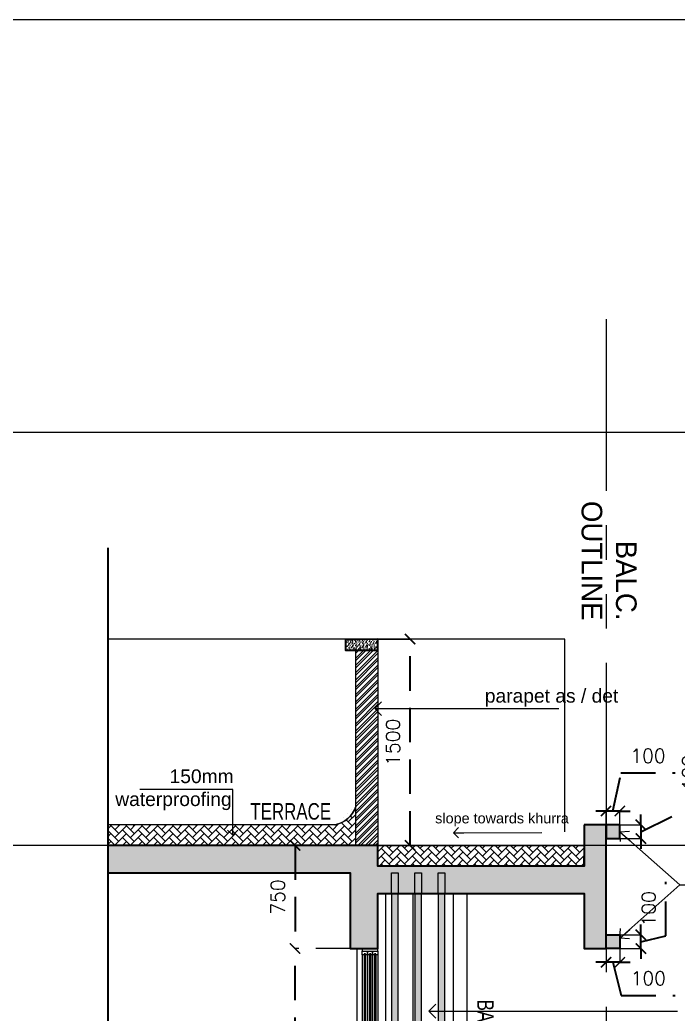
# Model space of a CAD drawing. Header units: millimetres. Extents: x 1066295 to 1300022, y -5734212 to -5454663.
# Drawn here: x 1157993 to 1162780, y -5592420 to -5585191 of the extents above; entities that cross this region are included whole.
import ezdxf

# ---------------------------------------------------------------- set-up
doc = ezdxf.new("R2010")
doc.units = ezdxf.units.MM
doc.header["$LTSCALE"] = 1000
doc.header["$MEASUREMENT"] = 0
for name, pattern in [('AUDIT_D_120904163729-0', [0]), ('T9_PROFILE SECTIONS$0$AUDIT_D_120904163729-0', [0]), ('T9_PROFILE SECTIONS$0$HIDDEN', [0.375, 0.25, -0.125]), ('T9_PROFILE SECTIONS$0$HIDDEN2', [0.1875, 0.125, -0.0625]), ('T9_PROFILE SECTIONS$0$PHANTOM2', [1.25, 0.625, -0.125, 0.125, -0.125, 0.125, -0.125]), ('T9_PROFILE SECTIONS$0$T10(T7 IS SIMILAR BUT MIRROR) - DIMENSION & TEXTING$0$HIDDEN', [0.375, 0.25, -0.125]), ('T9_PROFILE SECTIONS$0$T8_PROFILE SECTIONS$0$HIDDEN', [0.375, 0.25, -0.125])]:
    doc.linetypes.add(name, pattern=pattern)
doc.layers.get('0').update_dxf_attribs({"linetype": 'AUDIT_D_120904163729-0'})
for name, color, linetype in [('T9_PROFILE SECTIONS$0$a-alu frame', 4, 'Continuous'), ('T9_PROFILE SECTIONS$0$A-BUILDING LINE TURNS HERE', 252, 'T9_PROFILE SECTIONS$0$PHANTOM2'), ('T9_PROFILE SECTIONS$0$a-ele', 8, 'Continuous'), ('T9_PROFILE SECTIONS$0$A-SUNK SLAB', 251, 'T9_PROFILE SECTIONS$0$AUDIT_D_120904163729-0'), ('T9_PROFILE SECTIONS$0$a-wall', 6, 'Continuous'), ('T9_PROFILE SECTIONS$0$a-window', 5, 'Continuous'), ('T9_PROFILE SECTIONS$0$Elev 01', 8, 'Continuous'), ('T9_PROFILE SECTIONS$0$ELEV 5', 8, 'Continuous'), ('T9_PROFILE SECTIONS$0$HATCH 150', 8, 'Continuous'), ('T9_PROFILE SECTIONS$0$Leader', 2, 'T9_PROFILE SECTIONS$0$AUDIT_D_120904163729-0'), ('T9_PROFILE SECTIONS$0$LEVEL', 7, 'Continuous'), ('T9_PROFILE SECTIONS$0$T10(T7 IS SIMILAR BUT MIRROR) - DIMENSION & TEXTING$0$A-DIMENSIONS', 2, 'T9_PROFILE SECTIONS$0$T10(T7 IS SIMILAR BUT MIRROR) - DIMENSION & TEXTING$0$HIDDEN')]:
    doc.layers.add(name, color=color, linetype=linetype)
for name, color, linetype, lineweight in [('T9_PROFILE SECTIONS$0$A-DIMENSION', 2, 'Continuous', 35), ('T9_PROFILE SECTIONS$0$A-SLAB', 3, 'Continuous', 35), ('T9_PROFILE SECTIONS$0$a-Text', 4, 'Continuous', 0), ('T9_PROFILE SECTIONS$0$NON-STRUCT -150', 230, 'Continuous', 30), ('T9_PROFILE SECTIONS$0$R0-18-10-2014-T1-1st Podium Floor Plan$0$Text', 7, 'Continuous', 0), ('T9_PROFILE SECTIONS$0$T8_PROFILE SECTIONS$0$A-DIMENSION', 2, 'Continuous', 35)]:
    doc.layers.add(name, color=color, linetype=linetype, lineweight=lineweight)
doc.styles.add('T9_PROFILE SECTIONS$0$ARIAL ARROW', font='arial.ttf')
doc.styles.add('T9_PROFILE SECTIONS$0$Romans 1', font='romans.shx', dxfattribs={"height": 100})
doc.styles.add('T9_PROFILE SECTIONS$0$RSP_TXT 500', font='swisscl.ttf', dxfattribs={"height": 250})
doc.styles.add('T9_PROFILE SECTIONS$0$STANDARD', font='GOTHIC.TTF')
doc.styles.add('T9_PROFILE SECTIONS$0$T8_PROFILE SECTIONS$0$Romans 1', font='romans.shx', dxfattribs={"height": 100})
doc.dimstyles.new('T9_PROFILE SECTIONS$0$ALPINE S', dxfattribs={"dimscale": 0, "dimtxt": 100, "dimasz": 75, "dimexe": 0, "dimexo": 0, "dimgap": 75, "dimtad": 1, "dimdec": 0, "dimzin": 0, "dimdsep": 46, "dimtxsty": 'T9_PROFILE SECTIONS$0$Romans 1', "dimblk": 'T9_PROFILE SECTIONS$0$_ArchTick', "dimcen": 0.09, "dimclrd": 256, "dimclre": 256, "dimclrt": 7, "dimadec": 0, "dimazin": 0, "dimtfac": 1, "dimtdec": 0, "dimtofl": 0, "dimtmove": 1, "dimatfit": 0, "dimldrblk": 'T9_PROFILE SECTIONS$0$_Open90', "dimfxl": 1, "dimtolj": 1, "dimtzin": 0, "dimarcsym": 0})
doc.dimstyles.new('T9_PROFILE SECTIONS$0$T8_PROFILE SECTIONS$0$ALPINE S', dxfattribs={"dimscale": 0, "dimtxt": 100, "dimasz": 75, "dimexe": 0, "dimexo": 0, "dimgap": 75, "dimtad": 1, "dimdec": 0, "dimzin": 0, "dimdsep": 46, "dimtxsty": 'T9_PROFILE SECTIONS$0$T8_PROFILE SECTIONS$0$Romans 1', "dimblk": 'T9_PROFILE SECTIONS$0$T8_PROFILE SECTIONS$0$_ArchTick', "dimcen": 0.09, "dimclrd": 256, "dimclre": 256, "dimclrt": 7, "dimadec": 0, "dimazin": 0, "dimtfac": 1, "dimtdec": 0, "dimtofl": 0, "dimtmove": 1, "dimatfit": 0, "dimldrblk": 'T9_PROFILE SECTIONS$0$T8_PROFILE SECTIONS$0$_Open90', "dimfxl": 1, "dimtolj": 1, "dimtzin": 0, "dimarcsym": 0})

# ---------------------------------------------------------------- blocks, each defined once
blk = doc.blocks.new('T9_PROFILE SECTIONS$0$A$C04612184')
at = {"layer": 'T9_PROFILE SECTIONS$0$LEVEL', "color": 8, "linetype": 'T9_PROFILE SECTIONS$0$HIDDEN2', "ltscale": 5}
for p, q in [((89.8181, 106.7178), (-67.827, 106.7178)), ((89.8181, 103.7178), (-67.8271, 103.7178)), ((89.8181, 100.715), (-67.8271, 100.715))]:
    blk.add_line(p, q, dxfattribs=at)
blk = doc.blocks.new('T9_PROFILE SECTIONS$0$_ArchTick')
at = {"color": 0, "linetype": 'ByBlock', "const_width": 0.15}
blk.add_lwpolyline([(-0.5, -0.5), (0.5, 0.5)], dxfattribs=at)
blk = doc.blocks.new('*D319')
at = {"layer": 'T9_PROFILE SECTIONS$0$A-DIMENSION', "linetype": 'T9_PROFILE SECTIONS$0$HIDDEN', "lineweight": -2, "transparency": 16777216}
for p, q in [((-1860, -3827.5), (-2261.8, -3827.5)), ((-1860, -4577.5), (-2261.8, -4577.5))]:
    blk.add_line(p, q, dxfattribs=at)
at = {"layer": 'T9_PROFILE SECTIONS$0$A-DIMENSION', "linetype": 'T9_PROFILE SECTIONS$0$HIDDEN', "transparency": 16777216}
blk.add_line((-2261.8, -3827.5), (-2261.8, -4577.5), dxfattribs=at)
at = {"layer": 'T9_PROFILE SECTIONS$0$A-DIMENSION', "linetype": 'ByBlock', "transparency": 16777216, "xscale": 75, "yscale": 75, "zscale": 75}
for p, rotation in [((-2261.8, -3827.5), 90), ((-2261.8, -4577.5), 270)]:
    blk.add_blockref('T9_PROFILE SECTIONS$0$_ArchTick', p, dxfattribs=dict(at, rotation=rotation))
at = {"layer": 'T9_PROFILE SECTIONS$0$A-DIMENSION', "color": 7, "linetype": 'ByBlock', "transparency": 16777216, "insert": (-2386.8, -4202.5), "char_height": 100, "attachment_point": 5, "rotation": 90, "style": 'T9_PROFILE SECTIONS$0$Romans 1'}
blk.add_mtext('\\A1;750', dxfattribs=at)
blk = doc.blocks.new('T9_PROFILE SECTIONS$0$_Open90')
at = {"color": 0, "linetype": 'ByBlock', "lineweight": -2}
for p, q in [((0, 0), (-1, 0)), ((-0.5, 0.5), (0, 0)), ((0, 0), (-0.5, -0.5))]:
    blk.add_line(p, q, dxfattribs=at)
blk = doc.blocks.new('T9_PROFILE SECTIONS$0$window with railing')
at = {"layer": 'T9_PROFILE SECTIONS$0$a-ele'}
blk.add_lwpolyline([(-11244.9, -340863.7), (-11244.9, -338663.7)], dxfattribs=at)
at = {"layer": 'T9_PROFILE SECTIONS$0$a-window', "color": 250}
for p, q in [((-11394.9, -338708.7), (-11394.9, -340818.7)), ((-11381.6, -338708.7), (-11381.6, -340818.7)), ((-11371.6, -338708.7), (-11371.6, -340818.7))]:
    blk.add_line(p, q, dxfattribs=at)
at = {"layer": 'T9_PROFILE SECTIONS$0$a-window', "color": 1}
for p, q in [((-11357.4, -338708.7), (-11357.4, -340818.7)), ((-11319.9, -338708.7), (-11319.9, -340818.7)), ((-11319.9, -338708.7), (-11319.9, -340818.7)), ((-11282.4, -338708.7), (-11282.4, -340818.7))]:
    blk.add_line(p, q, dxfattribs=at)
at = {"layer": 'T9_PROFILE SECTIONS$0$a-window', "color": 5}
for p, q in [((-11344.1, -338708.7), (-11344.1, -340818.7)), ((-11334.1, -338708.7), (-11334.1, -340818.7)), ((-11306.6, -338708.7), (-11306.6, -340818.7)), ((-11296.6, -338708.7), (-11296.6, -340818.7))]:
    blk.add_line(p, q, dxfattribs=at)
at = {"layer": 'T9_PROFILE SECTIONS$0$a-window', "color": 4}
for points in [[(-11394.9, -338683.7), (-11394.9, -338663.7), (-11282.4, -338663.7), (-11282.4, -338683.7)], [(-11371.6, -338708.7), (-11357.4, -338708.7), (-11357.4, -338683.7), (-11394.9, -338683.7), (-11394.9, -338708.7), (-11381.6, -338708.7), (-11381.6, -338702.7), (-11371.6, -338702.7)], [(-11334.1, -338708.7), (-11319.9, -338708.7), (-11319.9, -338683.7), (-11357.4, -338683.7), (-11357.4, -338708.7), (-11344.1, -338708.7), (-11344.1, -338702.7), (-11334.1, -338702.7)], [(-11296.6, -338708.7), (-11282.4, -338708.7), (-11282.4, -338683.7), (-11319.9, -338683.7), (-11319.9, -338708.7), (-11306.6, -338708.7), (-11306.6, -338702.7), (-11296.6, -338702.7)], [(-11371.6, -340818.7), (-11357.4, -340818.7), (-11357.4, -340843.7), (-11394.9, -340843.7), (-11394.9, -340818.7), (-11381.6, -340818.7), (-11381.6, -340824.7), (-11371.6, -340824.7)], [(-11394.9, -340863.7), (-11394.9, -340843.7), (-11282.4, -340843.7), (-11282.4, -340863.7)], [(-11334.1, -340818.7), (-11319.9, -340818.7), (-11319.9, -340843.7), (-11357.4, -340843.7), (-11357.4, -340818.7), (-11344.1, -340818.7), (-11344.1, -340824.7), (-11334.1, -340824.7)], [(-11296.6, -340818.7), (-11282.4, -340818.7), (-11282.4, -340843.7), (-11319.9, -340843.7), (-11319.9, -340818.7), (-11306.6, -340818.7), (-11306.6, -340824.7), (-11296.6, -340824.7)]]:
    blk.add_lwpolyline(points, close=True, dxfattribs=at)
blk = doc.blocks.new('*D321')
at = {"layer": 'T9_PROFILE SECTIONS$0$A-DIMENSION', "linetype": 'T9_PROFILE SECTIONS$0$HIDDEN', "lineweight": -2, "transparency": 16777216}
for p, q in [((1198585.7, -5678568.8), (1198585.7, -5678167)), ((1200835.7, -5678568.8), (1200835.7, -5678167))]:
    blk.add_line(p, q, dxfattribs=at)
at = {"layer": 'T9_PROFILE SECTIONS$0$A-DIMENSION', "linetype": 'T9_PROFILE SECTIONS$0$HIDDEN', "transparency": 16777216}
blk.add_line((1198585.7, -5678167), (1200835.7, -5678167), dxfattribs=at)
at = {"layer": 'T9_PROFILE SECTIONS$0$A-DIMENSION', "linetype": 'ByBlock', "transparency": 16777216, "xscale": 75, "yscale": 75, "zscale": 75, "rotation": 180}
blk.add_blockref('T9_PROFILE SECTIONS$0$_ArchTick', (1198585.7, -5678167), dxfattribs=at)
at = {"layer": 'T9_PROFILE SECTIONS$0$A-DIMENSION', "linetype": 'ByBlock', "transparency": 16777216, "xscale": 75, "yscale": 75, "zscale": 75}
blk.add_blockref('T9_PROFILE SECTIONS$0$_ArchTick', (1200835.7, -5678167), dxfattribs=at)
at = {"layer": 'T9_PROFILE SECTIONS$0$A-DIMENSION', "color": 7, "linetype": 'ByBlock', "transparency": 16777216, "insert": (1199710.7, -5678042), "char_height": 100, "attachment_point": 5, "style": 'T9_PROFILE SECTIONS$0$Romans 1'}
blk.add_mtext('\\A1;2250', dxfattribs=at)
blk = doc.blocks.new('T9_PROFILE SECTIONS$0$T8_PROFILE SECTIONS$0$_ArchTick')
at = {"color": 0, "linetype": 'ByBlock', "const_width": 0.15}
blk.add_lwpolyline([(-0.5, -0.5), (0.5, 0.5)], dxfattribs=at)
blk = doc.blocks.new('*D313')
at = {"layer": 'T9_PROFILE SECTIONS$0$T8_PROFILE SECTIONS$0$A-DIMENSION', "linetype": 'T9_PROFILE SECTIONS$0$T8_PROFILE SECTIONS$0$HIDDEN', "transparency": 16777216}
for p, q in [((50, -3577.5), (108.7, -3300.8)), ((108.7, -3300.8), (501.6, -3300.8)), ((0, -3577.5), (-75, -3577.5)), ((100, -3577.5), (0, -3577.5)), ((100, -3577.5), (175, -3577.5))]:
    blk.add_line(p, q, dxfattribs=at)
at = {"layer": 'T9_PROFILE SECTIONS$0$T8_PROFILE SECTIONS$0$A-DIMENSION', "linetype": 'T9_PROFILE SECTIONS$0$T8_PROFILE SECTIONS$0$HIDDEN', "lineweight": -2, "transparency": 16777216}
for p, q in [((0, -3677.5), (0, -3577.5)), ((100, -3677.5), (100, -3577.5))]:
    blk.add_line(p, q, dxfattribs=at)
at = {"layer": 'T9_PROFILE SECTIONS$0$T8_PROFILE SECTIONS$0$A-DIMENSION', "linetype": 'ByBlock', "transparency": 16777216, "xscale": 75, "yscale": 75, "zscale": 75}
blk.add_blockref('T9_PROFILE SECTIONS$0$T8_PROFILE SECTIONS$0$_ArchTick', (0, -3577.5), dxfattribs=at)
at = {"layer": 'T9_PROFILE SECTIONS$0$T8_PROFILE SECTIONS$0$A-DIMENSION', "linetype": 'ByBlock', "transparency": 16777216, "xscale": 75, "yscale": 75, "zscale": 75, "rotation": 180}
blk.add_blockref('T9_PROFILE SECTIONS$0$T8_PROFILE SECTIONS$0$_ArchTick', (100, -3577.5), dxfattribs=at)
at = {"layer": 'T9_PROFILE SECTIONS$0$T8_PROFILE SECTIONS$0$A-DIMENSION', "color": 7, "linetype": 'ByBlock', "transparency": 16777216, "insert": (305.2, -3175.8), "char_height": 100, "attachment_point": 5, "style": 'T9_PROFILE SECTIONS$0$T8_PROFILE SECTIONS$0$Romans 1'}
blk.add_mtext('\\A1;100', dxfattribs=at)
blk = doc.blocks.new('T9_PROFILE SECTIONS$0$T8_PROFILE SECTIONS$0$_Open90')
at = {"color": 0, "linetype": 'ByBlock', "lineweight": -2}
for p, q in [((0, 0), (-1, 0)), ((-0.5, 0.5), (0, 0)), ((0, 0), (-0.5, -0.5))]:
    blk.add_line(p, q, dxfattribs=at)
blk = doc.blocks.new('*D314')
at = {"layer": 'T9_PROFILE SECTIONS$0$T8_PROFILE SECTIONS$0$A-DIMENSION', "linetype": 'T9_PROFILE SECTIONS$0$T8_PROFILE SECTIONS$0$HIDDEN', "transparency": 16777216}
for p, q in [((728.1, -3494.6), (728.1, -3101.7)), ((253.1, -3727.5), (728.1, -3494.6)), ((253.1, -3677.5), (253.1, -3602.5)), ((253.1, -3677.5), (253.1, -3777.5)), ((253.1, -3777.5), (253.1, -3852.5))]:
    blk.add_line(p, q, dxfattribs=at)
at = {"layer": 'T9_PROFILE SECTIONS$0$T8_PROFILE SECTIONS$0$A-DIMENSION', "linetype": 'T9_PROFILE SECTIONS$0$T8_PROFILE SECTIONS$0$HIDDEN', "lineweight": -2, "transparency": 16777216}
for p, q in [((100, -3677.5), (253.1, -3677.5)), ((100, -3777.5), (253.1, -3777.5))]:
    blk.add_line(p, q, dxfattribs=at)
at = {"layer": 'T9_PROFILE SECTIONS$0$T8_PROFILE SECTIONS$0$A-DIMENSION', "linetype": 'ByBlock', "transparency": 16777216, "xscale": 75, "yscale": 75, "zscale": 75}
for p, rotation in [((253.1, -3677.5), 270), ((253.1, -3777.5), 90)]:
    blk.add_blockref('T9_PROFILE SECTIONS$0$T8_PROFILE SECTIONS$0$_ArchTick', p, dxfattribs=dict(at, rotation=rotation))
at = {"layer": 'T9_PROFILE SECTIONS$0$T8_PROFILE SECTIONS$0$A-DIMENSION', "color": 7, "linetype": 'ByBlock', "transparency": 16777216, "insert": (603.1, -3298.2), "char_height": 100, "attachment_point": 5, "rotation": 90, "style": 'T9_PROFILE SECTIONS$0$T8_PROFILE SECTIONS$0$Romans 1'}
blk.add_mtext('\\A1;100', dxfattribs=at)
blk = doc.blocks.new('*D315')
at = {"layer": 'T9_PROFILE SECTIONS$0$T8_PROFILE SECTIONS$0$A-DIMENSION', "linetype": 'T9_PROFILE SECTIONS$0$T8_PROFILE SECTIONS$0$HIDDEN', "lineweight": -2, "transparency": 16777216}
for p, q in [((0, -4577.5), (0, -4677.6)), ((100, -4577.5), (100, -4677.6))]:
    blk.add_line(p, q, dxfattribs=at)
at = {"layer": 'T9_PROFILE SECTIONS$0$T8_PROFILE SECTIONS$0$A-DIMENSION', "linetype": 'T9_PROFILE SECTIONS$0$T8_PROFILE SECTIONS$0$HIDDEN', "transparency": 16777216}
for p, q in [((0, -4677.6), (-75, -4677.6)), ((100, -4677.6), (0, -4677.6)), ((50, -4677.6), (111, -4918.2)), ((100, -4677.6), (175, -4677.6)), ((111, -4918.2), (503.9, -4918.2))]:
    blk.add_line(p, q, dxfattribs=at)
at = {"layer": 'T9_PROFILE SECTIONS$0$T8_PROFILE SECTIONS$0$A-DIMENSION', "linetype": 'ByBlock', "transparency": 16777216, "xscale": 75, "yscale": 75, "zscale": 75}
blk.add_blockref('T9_PROFILE SECTIONS$0$T8_PROFILE SECTIONS$0$_ArchTick', (0, -4677.6), dxfattribs=at)
at = {"layer": 'T9_PROFILE SECTIONS$0$T8_PROFILE SECTIONS$0$A-DIMENSION', "linetype": 'ByBlock', "transparency": 16777216, "xscale": 75, "yscale": 75, "zscale": 75, "rotation": 180}
blk.add_blockref('T9_PROFILE SECTIONS$0$T8_PROFILE SECTIONS$0$_ArchTick', (100, -4677.6), dxfattribs=at)
at = {"layer": 'T9_PROFILE SECTIONS$0$T8_PROFILE SECTIONS$0$A-DIMENSION', "color": 7, "linetype": 'ByBlock', "transparency": 16777216, "insert": (307.4, -4793.2), "char_height": 100, "attachment_point": 5, "style": 'T9_PROFILE SECTIONS$0$T8_PROFILE SECTIONS$0$Romans 1'}
blk.add_mtext('\\A1;100', dxfattribs=at)
blk = doc.blocks.new('*D316')
at = {"layer": 'T9_PROFILE SECTIONS$0$T8_PROFILE SECTIONS$0$A-DIMENSION', "linetype": 'T9_PROFILE SECTIONS$0$T8_PROFILE SECTIONS$0$HIDDEN', "transparency": 16777216}
for p, q in [((435.7, -4485.1), (435.7, -4092.3)), ((253.1, -4477.5), (253.1, -4402.5)), ((253.1, -4577.5), (253.1, -4477.5)), ((253.1, -4527.5), (435.7, -4485.1)), ((253.1, -4577.5), (253.1, -4652.5))]:
    blk.add_line(p, q, dxfattribs=at)
at = {"layer": 'T9_PROFILE SECTIONS$0$T8_PROFILE SECTIONS$0$A-DIMENSION', "linetype": 'T9_PROFILE SECTIONS$0$T8_PROFILE SECTIONS$0$HIDDEN', "lineweight": -2, "transparency": 16777216}
for p, q in [((100, -4477.5), (253.1, -4477.5)), ((100, -4577.5), (253.1, -4577.5))]:
    blk.add_line(p, q, dxfattribs=at)
at = {"layer": 'T9_PROFILE SECTIONS$0$T8_PROFILE SECTIONS$0$A-DIMENSION', "linetype": 'ByBlock', "transparency": 16777216, "xscale": 75, "yscale": 75, "zscale": 75}
for p, rotation in [((253.1, -4477.5), 270), ((253.1, -4577.5), 90)]:
    blk.add_blockref('T9_PROFILE SECTIONS$0$T8_PROFILE SECTIONS$0$_ArchTick', p, dxfattribs=dict(at, rotation=rotation))
at = {"layer": 'T9_PROFILE SECTIONS$0$T8_PROFILE SECTIONS$0$A-DIMENSION', "color": 7, "linetype": 'ByBlock', "transparency": 16777216, "insert": (310.7, -4288.7), "char_height": 100, "attachment_point": 5, "rotation": 90, "style": 'T9_PROFILE SECTIONS$0$T8_PROFILE SECTIONS$0$Romans 1'}
blk.add_mtext('\\A1;100', dxfattribs=at)
blk = doc.blocks.new('*D317')
at = {"layer": 'T9_PROFILE SECTIONS$0$T8_PROFILE SECTIONS$0$A-DIMENSION', "linetype": 'T9_PROFILE SECTIONS$0$T8_PROFILE SECTIONS$0$HIDDEN', "lineweight": -2, "transparency": 16777216}
for p, q in [((-1660.1, -2327.7), (-1424.9, -2327.7)), ((-1820.1, -3827.5), (-1424.9, -3827.5))]:
    blk.add_line(p, q, dxfattribs=at)
at = {"layer": 'T9_PROFILE SECTIONS$0$T8_PROFILE SECTIONS$0$A-DIMENSION', "linetype": 'T9_PROFILE SECTIONS$0$T8_PROFILE SECTIONS$0$HIDDEN', "transparency": 16777216}
blk.add_line((-1424.9, -3827.5), (-1424.9, -2327.7), dxfattribs=at)
at = {"layer": 'T9_PROFILE SECTIONS$0$T8_PROFILE SECTIONS$0$A-DIMENSION', "linetype": 'ByBlock', "transparency": 16777216, "xscale": 75, "yscale": 75, "zscale": 75}
for p, rotation in [((-1424.9, -2327.7), 90), ((-1424.9, -3827.5), 270)]:
    blk.add_blockref('T9_PROFILE SECTIONS$0$T8_PROFILE SECTIONS$0$_ArchTick', p, dxfattribs=dict(at, rotation=rotation))
at = {"layer": 'T9_PROFILE SECTIONS$0$T8_PROFILE SECTIONS$0$A-DIMENSION', "color": 7, "linetype": 'ByBlock', "transparency": 16777216, "insert": (-1549.9, -3077.6), "char_height": 100, "attachment_point": 5, "rotation": 90, "style": 'T9_PROFILE SECTIONS$0$T8_PROFILE SECTIONS$0$Romans 1'}
blk.add_mtext('\\A1;1500', dxfattribs=at)
blk = doc.blocks.new('T9_PROFILE SECTIONS$0$vfd')
at = {"layer": 'T9_PROFILE SECTIONS$0$ELEV 5', "ltscale": 0.7}
h = blk.add_hatch(color=256, dxfattribs=at)
h.dxf.hatch_style = 1
h.paths.add_polyline_path([(1201235.7, -5679257.7), (1201235.7, -5679207.7), (1198625.7, -5679207.7), (1198625.7, -5679257.7)])
h.paths.add_polyline_path([(1201235.7, -5679087.7), (1201235.7, -5679037.7), (1198625.7, -5679037.7), (1198625.7, -5679087.7)])
h.paths.add_polyline_path([(1201235.7, -5678917.7), (1201235.7, -5678867.7), (1198625.7, -5678867.7), (1198625.7, -5678917.7)])
at = {"layer": 'T9_PROFILE SECTIONS$0$Elev 01', "linetype": 'ByBlock'}
for points in [[(1201235.7, -5678917.7), (1201235.7, -5678867.7), (1198625.7, -5678867.7), (1198625.7, -5678917.7)], [(1201235.7, -5679087.7), (1201235.7, -5679037.7), (1198625.7, -5679037.7), (1198625.7, -5679087.7)], [(1201235.7, -5679257.7), (1201235.7, -5679207.7), (1198625.7, -5679207.7), (1198625.7, -5679257.7)]]:
    blk.add_lwpolyline(points, close=True, dxfattribs=at)
at = {"layer": 'T9_PROFILE SECTIONS$0$ELEV 5', "ltscale": 0.7}
for p, q in [((1198608.2, -5678827.3, 0), (1201235.9, -5678827.3, 0)), ((1198608.2, -5679027.3, 0), (1201235.9, -5679027.3, 0)), ((1198625.7, -5679318.8, 0), (1201235.7, -5679318.8)), ((1198625.7, -5679418.8, 0), (1201235.7, -5679418.8, 0))]:
    blk.add_line(p, q, dxfattribs=at)
at = {"layer": 'T9_PROFILE SECTIONS$0$a-alu frame', "linetype": 'Continuous', "xscale": -1, "rotation": 270}
blk.add_blockref('T9_PROFILE SECTIONS$0$window with railing', (1539499.4, -5667374, 0), dxfattribs=at)
at = {"layer": 'T9_PROFILE SECTIONS$0$a-Text', "insert": (1200464.8, -5679490.9, 156.5), "char_height": 120, "attachment_point": 7, "rotation": 180, "style": 'T9_PROFILE SECTIONS$0$RSP_TXT 500'}
blk.add_mtext_dynamic_manual_height_columns('BALCONY', width=1106.248, gutter_width=500, heights=[0], dxfattribs=at)
at = {"layer": 'T9_PROFILE SECTIONS$0$A-DIMENSION', "linetype": 'ByBlock'}
dim = blk.add_linear_dim(base=(1200835.7, -5678167, 0), p1=(1198585.7, -5678568.8, 0), p2=(1200835.7, -5678568.8, 0), dimstyle='T9_PROFILE SECTIONS$0$ALPINE S', override={"dimscale": 1, "dimfxl": 5, "dimlwd": 65535, "dimarcsym": 1}, dxfattribs=at)
dim.commit()
dim.dimension.update_dxf_attribs({"geometry": '*D321', "text_midpoint": (1199710.7, -5678042, 0)})
at = {"layer": 'T9_PROFILE SECTIONS$0$Leader'}
blk.add_leader([(1200380.6, -5679140.7, 0), (1200380.6, -5680948.1, 0)], dimstyle='T9_PROFILE SECTIONS$0$ALPINE S', override={"dimscale": 1, "dimasz": 100, "dimtad": 0, "dimclrd": 256}, dxfattribs=at)
blk = doc.blocks.new('T9_PROFILE SECTIONS$0$A$C269B28FE')
at = {"layer": 'T9_PROFILE SECTIONS$0$A-SUNK SLAB', "linetype": 'ByBlock'}
h = blk.add_hatch(dxfattribs=at)
h.set_pattern_fill('AR-HBONE', color=256, scale=10, angle=450)
h.set_pattern_definition([(45, (-5682602.944, -1304597.6), (3e-14, 56.5685425), [120, -40]), (135, (-5682574.66, -1304569.317), (3e-14, 56.5685425), [120, -40])])
edge = h.paths.add_edge_path()
edge.add_arc((-2006.6, -3484.9), 195.7, 280.17135, 342.43483, ccw=False)
edge.add_line((-1972.1, -3677.4), (-3623.4, -3677.5))
edge.add_line((-3623.4, -3677.5), (-3623.4, -3827.5))
edge.add_line((-3623.4, -3827.5), (-1820.1, -3827.5))
edge.add_line((-1820.1, -3827.5), (-1820.1, -3543.9))
h = blk.add_hatch(dxfattribs=at)
h.set_pattern_fill('AR-HBONE', color=256, scale=10, angle=90)
h.set_pattern_definition([(225, (-5684144.686, -1396402.25), (-4e-14, -56.5685425), [120, -40]), (315, (-5684172.97, -1396430.534), (-4e-14, -56.5685425), [120, -40])])
h.paths.add_polyline_path([(-160, -3977.5), (-1660, -3977.5), (-1660, -3827.5), (-160, -3827.5)])
at = {"layer": 'T9_PROFILE SECTIONS$0$HATCH 150'}
h = blk.add_hatch(dxfattribs=at)
h.set_pattern_fill('AR-SAND', color=8, scale=10, angle=450)
h.set_pattern_definition([(127.5, (-1140794.414, 5584967.525), (-19.26823769, -0.62993358), [0, -15.2, 0, -17, 0, -16.25]), (97.5, (-1140794.414, 5584967.525), (-28.22146065, 17.69776705), [0, -8.2, 0, -13.7, 0, -5.25]), (57.5, (-1140794.414, 5584955.225), (-0.056590535, 31.141418618), [0, -5, 0, -18, 0, -23.5]), (47.5, (-1140794.414, 5584955.225), (-8.77675565, 30.06126605), [0, -2.5, 0, -11.8, 0, -13.5])])
h.paths.add_polyline_path([(-1660.1, -2327.7), (-1895, -2332.7), (-1895, -2407.4), (-1659.9, -2407.4)])
h = blk.add_hatch(color=8, dxfattribs=at)
h.dxf.hatch_style = 1
h.paths.add_polyline_path([(-160, -3677.5), (-160, -3977.6), (-1660, -3977.6), (-1660, -3827.6), (-3623.4, -3827.5), (-3623.4, -4027.5), (-1860, -4027.5), (-1860, -4577.5), (-1660, -4577.5), (-1660, -4177.5), (-160, -4177.5), (-160, -4577.5), (0, -4577.5), (0, -3677.5)])
h = blk.add_hatch(dxfattribs=at)
h.set_pattern_fill('AR-SAND', color=8, scale=10, angle=90)
h.set_pattern_definition([(217.5, (-5676487.802, -1396402.25), (0.62993358, -19.26823769), [0, -15.2, 0, -17, 0, -16.25]), (187.5, (-5676487.802, -1396402.25), (-17.69776705, -28.22146065), [0, -8.2, 0, -13.7, 0, -5.25]), (147.5, (-5676475.502, -1396402.25), (-31.141418618, -0.056590535), [0, -5, 0, -18, 0, -23.5]), (137.5, (-5676475.502, -1396402.25), (-30.06126605, -8.77675565), [0, -2.5, 0, -11.8, 0, -13.5])])
h.paths.add_polyline_path([(0, -4477.5), (100, -4477.5), (100, -4577.5), (0, -4577.5)])
h.paths.add_polyline_path([(0, -3777.5), (100, -3777.5), (100, -3677.5), (0, -3677.5)])
at = {"layer": 'T9_PROFILE SECTIONS$0$NON-STRUCT -150'}
h = blk.add_hatch(dxfattribs=at)
h.set_pattern_fill('ANSI32', color=8, scale=100, angle=90)
h.set_pattern_definition([(45, (-5684262.944, -1304597.6), (-26.5165043, 26.5165043), []), (45, (-5684245.267, -1304597.6), (-26.5165043, 26.5165043), [])])
h.paths.add_polyline_path([(-1820.1, -3827.5), (-1820.1, -3465), (-1820.1, -3390), (-1820.1, -3390), (-1820, -2407.4), (-1659.9, -2407.4), (-1660, -3827.5)])
at = {"linetype": 'ByBlock'}
blk.add_lwpolyline([(-1660, -3827.6), (-1660, -3977.6), (-160.2, -3977.6), (-160, -3827.5)], dxfattribs=at)
at = {"layer": 'T9_PROFILE SECTIONS$0$A-SLAB', "linetype": 'ByBlock'}
blk.add_lwpolyline([(-3623.4, -1664.8), (-3623.4, -48788.5), (-3419, -48788.5), (-3419, -48866.9), (-3979.2, -48866.9), (-3979.2, -48982), (-3623.4, -48982), (-3623.4, -91999.9)], dxfattribs=at)
for points in [[(-1660.1, -2327.7), (-1895, -2332.7), (-1895, -2407.4), (-1659.9, -2407.4)], [(-160, -3677.5), (-160, -3977.6), (-1660, -3977.6), (-1660, -3827.6), (-3623.4, -3827.5), (-3623.4, -4027.5), (-1860, -4027.5), (-1860, -4577.5), (-1660, -4577.5), (-1660, -4177.5), (-160, -4177.5), (-160, -4577.5), (0, -4577.5), (0, -3677.5)], [(0, -3777.5), (100, -3777.5), (100, -3677.5), (0, -3677.5)], [(0, -4477.5), (100, -4477.5), (100, -4577.5), (0, -4577.5)]]:
    blk.add_lwpolyline(points, close=True, dxfattribs=at)
at = {"layer": 'T9_PROFILE SECTIONS$0$A-SUNK SLAB', "linetype": 'ByBlock'}
blk.add_lwpolyline([(-1820.1, -3543.9, -0.278563), (-1972.1, -3677.4), (-3623.4, -3677.5), (-3623.4, -3827.5), (-1820.1, -3827.5)], format="xyb", close=True, dxfattribs=at)
blk.add_lwpolyline([(-160, -3977.5), (-1660, -3977.5), (-1660, -3827.5), (-160, -3827.5)], close=True, dxfattribs=at)
blk.add_arc((-2006.6, -3484.9), 195.7, 280.17135, 342.43483, dxfattribs=at)
at = {"layer": 'T9_PROFILE SECTIONS$0$a-wall', "linetype": 'ByBlock'}
blk.add_lwpolyline([(-1820.1, -3827.5), (-1820.1, -3465), (-1820.1, -3465), (-1820.1, -3390), (-1820.1, -3390), (-1820.1, -3390), (-1820, -2407.4), (-1659.9, -2407.4), (-1660, -3827.5)], close=True, dxfattribs=at)
at = {"layer": 'T9_PROFILE SECTIONS$0$Elev 01', "linetype": 'ByBlock'}
blk.add_line((-1660.1, -2327.7), (-3623.4, -2327.5), dxfattribs=at)
for points in [[(-1511.1, -4177.5), (-1561.1, -4177.5), (-1561.1, -4027.5), (-1511.1, -4027.5)], [(-1341.1, -4177.5), (-1391.1, -4177.5), (-1391.1, -4027.5), (-1341.1, -4027.5)], [(-1171.1, -4177.5), (-1221.1, -4177.5), (-1221.1, -4027.5), (-1171.1, -4027.5)]]:
    blk.add_lwpolyline(points, close=True, dxfattribs=at)
at = {"layer": 'T9_PROFILE SECTIONS$0$ELEV 5', "ltscale": 0.7}
blk.add_lwpolyline([(-300, -3727.6), (-300, -2327.8), (-1660.1, -2327.7)], dxfattribs=at)
at = {"layer": 'T9_PROFILE SECTIONS$0$a-Text', "linetype": 'ByBlock', "insert": (222.4, -2191.9), "char_height": 150, "width": 968.591, "attachment_point": 3, "rotation": 270, "style": 'T9_PROFILE SECTIONS$0$STANDARD'}
blk.add_mtext('BALC. OUTLINE ', dxfattribs=at)
at = {"layer": 'T9_PROFILE SECTIONS$0$a-Text', "insert": (-2586.9, -3641.6), "char_height": 120, "attachment_point": 7, "style": 'T9_PROFILE SECTIONS$0$RSP_TXT 500'}
blk.add_mtext_dynamic_manual_height_columns('TERRACE', width=1106.248, gutter_width=500, heights=[0], dxfattribs=at)
at = {"layer": 'T9_PROFILE SECTIONS$0$R0-18-10-2014-T1-1st Podium Floor Plan$0$Text', "style": 'T9_PROFILE SECTIONS$0$ARIAL ARROW'}
for s, insert, char_height, width, attachment_point in [('parapet as / det', (89.3, -2819.5), 100, 1437.401, 9), ('\\pi691.79127;150mm \\P\\pi296.70259;waterproofing', (-3865.7, -3571.3), 100, 1133.401, 7), ('slope towards khurra', (-270.1, -3689.9, 0), 75, 1078.051, 9)]:
    blk.add_mtext(s, dxfattribs=dict(at, insert=insert, char_height=char_height, width=width, attachment_point=attachment_point))
at = {"layer": 'T9_PROFILE SECTIONS$0$A-DIMENSION', "linetype": 'ByBlock'}
dim = blk.add_linear_dim(base=(-2261.8, -4577.5), p1=(-1860, -3827.5, 0), p2=(-1860, -4577.5, 0), angle=90, dimstyle='T9_PROFILE SECTIONS$0$ALPINE S', override={"dimscale": 1, "dimfxl": 5, "dimlwd": 65535, "dimarcsym": 1}, dxfattribs=at)
dim.commit()
dim.dimension.update_dxf_attribs({"geometry": '*D319', "text_midpoint": (-2386.8, -4202.5)})
at = {"layer": 'T9_PROFILE SECTIONS$0$T8_PROFILE SECTIONS$0$A-DIMENSION', "linetype": 'ByBlock'}
dim = blk.add_linear_dim(base=(-1424.9, -2327.7, 0), p1=(-1820.1, -3827.5), p2=(-1660.1, -2327.7), angle=90, dimstyle='T9_PROFILE SECTIONS$0$T8_PROFILE SECTIONS$0$ALPINE S', override={"dimscale": 1, "dimfxl": 5, "dimlwd": 65535, "dimarcsym": 1}, dxfattribs=at)
dim.commit()
dim.dimension.update_dxf_attribs({"geometry": '*D317', "text_midpoint": (-1549.9, -3077.6, 0)})
dim = blk.add_linear_dim(base=(253.1, -3777.5), p1=(100, -3677.5), p2=(100, -3777.5, 0), angle=90, dimstyle='T9_PROFILE SECTIONS$0$T8_PROFILE SECTIONS$0$ALPINE S', override={"dimscale": 1, "dimfxl": 5, "dimlwd": 65535, "dimarcsym": 1}, dxfattribs=at)
dim.commit()
dim.dimension.update_dxf_attribs({"geometry": '*D314', "text_midpoint": (728.1, -3419.6), "dimtype": 128})
dim = blk.add_linear_dim(base=(0, -3577.5), p1=(100, -3677.5, 0), p2=(0, -3677.5, 0), dimstyle='T9_PROFILE SECTIONS$0$T8_PROFILE SECTIONS$0$ALPINE S', override={"dimscale": 1, "dimfxl": 5, "dimlwd": 65535, "dimarcsym": 1}, dxfattribs=at)
dim.commit()
dim.dimension.update_dxf_attribs({"geometry": '*D313', "text_midpoint": (183.7, -3300.8), "dimtype": 128})
at = {"layer": 'T9_PROFILE SECTIONS$0$Leader'}
for points, override in [([(-1682.4, -2832.6, 0), (-1146.4, -2832.5, 0), (-342.2, -2832.5, 0)], {"dimscale": 1, "dimasz": 100, "dimtad": 0}), ([(-2714.4, -3752.9, 0), (-2714.4, -3421.9, 0), (-3389.9, -3421.9, 0)], {"dimscale": 1, "dimtad": 0}), ([(100, -3727.5, 0), (536.1, -4115, 0), (1644.3, -4115, 0)], {"dimscale": 1, "dimasz": 100, "dimtad": 0}), ([(100, -4502.5, 0), (536.1, -4115, 0), (1644.3, -4115, 0)], {"dimscale": 1, "dimasz": 100, "dimtad": 0})]:
    blk.add_leader(points, dimstyle='T9_PROFILE SECTIONS$0$ALPINE S', override=override, dxfattribs=at)
at = {"layer": 'T9_PROFILE SECTIONS$0$T10(T7 IS SIMILAR BUT MIRROR) - DIMENSION & TEXTING$0$A-DIMENSIONS', "linetype": 'ByBlock'}
blk.add_leader([(-1109.4, -3735.1, 0), (-466.9, -3734.6, 0)], dimstyle='T9_PROFILE SECTIONS$0$ALPINE S', override={"dimscale": 1, "dimtad": 0, "dimfxl": 5, "dimtfill": 1, "dimarcsym": 1}, dxfattribs=at)
at = {"linetype": 'ByBlock', "rotation": 90}
blk.add_blockref('T9_PROFILE SECTIONS$0$vfd', (-5680428.8, -1205413.3), dxfattribs=at)
at = {"layer": 'T9_PROFILE SECTIONS$0$A-BUILDING LINE TURNS HERE', "ltscale": 2}
blk.add_line((0, 0), (0, -94799.6), dxfattribs=at)
at = {"layer": 'T9_PROFILE SECTIONS$0$T8_PROFILE SECTIONS$0$A-DIMENSION', "linetype": 'ByBlock'}
dim = blk.add_linear_dim(base=(253.1, -4477.5), p1=(100, -4577.5), p2=(100, -4477.5, 0), angle=270, dimstyle='T9_PROFILE SECTIONS$0$T8_PROFILE SECTIONS$0$ALPINE S', override={"dimscale": 1, "dimfxl": 5, "dimlwd": 65535, "dimarcsym": 1}, dxfattribs=at)
dim.commit()
dim.dimension.update_dxf_attribs({"geometry": '*D316', "text_midpoint": (435.7, -4410.1), "dimtype": 128})
dim = blk.add_linear_dim(base=(0, -4677.6), p1=(100, -4577.5, 0), p2=(0, -4577.5, 0), dimstyle='T9_PROFILE SECTIONS$0$T8_PROFILE SECTIONS$0$ALPINE S', override={"dimscale": 1, "dimfxl": 5, "dimlwd": 65535, "dimarcsym": 1}, dxfattribs=at)
dim.commit()
dim.dimension.update_dxf_attribs({"geometry": '*D315', "text_midpoint": (186, -4918.2), "dimtype": 128})
blk = doc.blocks.new('T9_PROFILE SECTIONS')
at = {"layer": 'T9_PROFILE SECTIONS$0$LEVEL', "linetype": 'ByBlock', "xscale": 1000, "yscale": 1000, "zscale": 1000}
blk.add_blockref('T9_PROFILE SECTIONS$0$A$C04612184', (1171279.5443, -5689510.054, -0.01), dxfattribs=at)
at = {"linetype": 'ByBlock'}
blk.add_blockref('T9_PROFILE SECTIONS$0$A$C269B28FE', (1164000.4747, -5584967.5252, -0.01), dxfattribs=at)

msp = doc.modelspace()

# ---------------------------------------------------------------- block references
at = {"linetype": 'ByBlock'}
msp.add_blockref('T9_PROFILE SECTIONS', (-1745.2, -2398.4, 0.4), dxfattribs=at)

doc.saveas('drawing.dxf')
